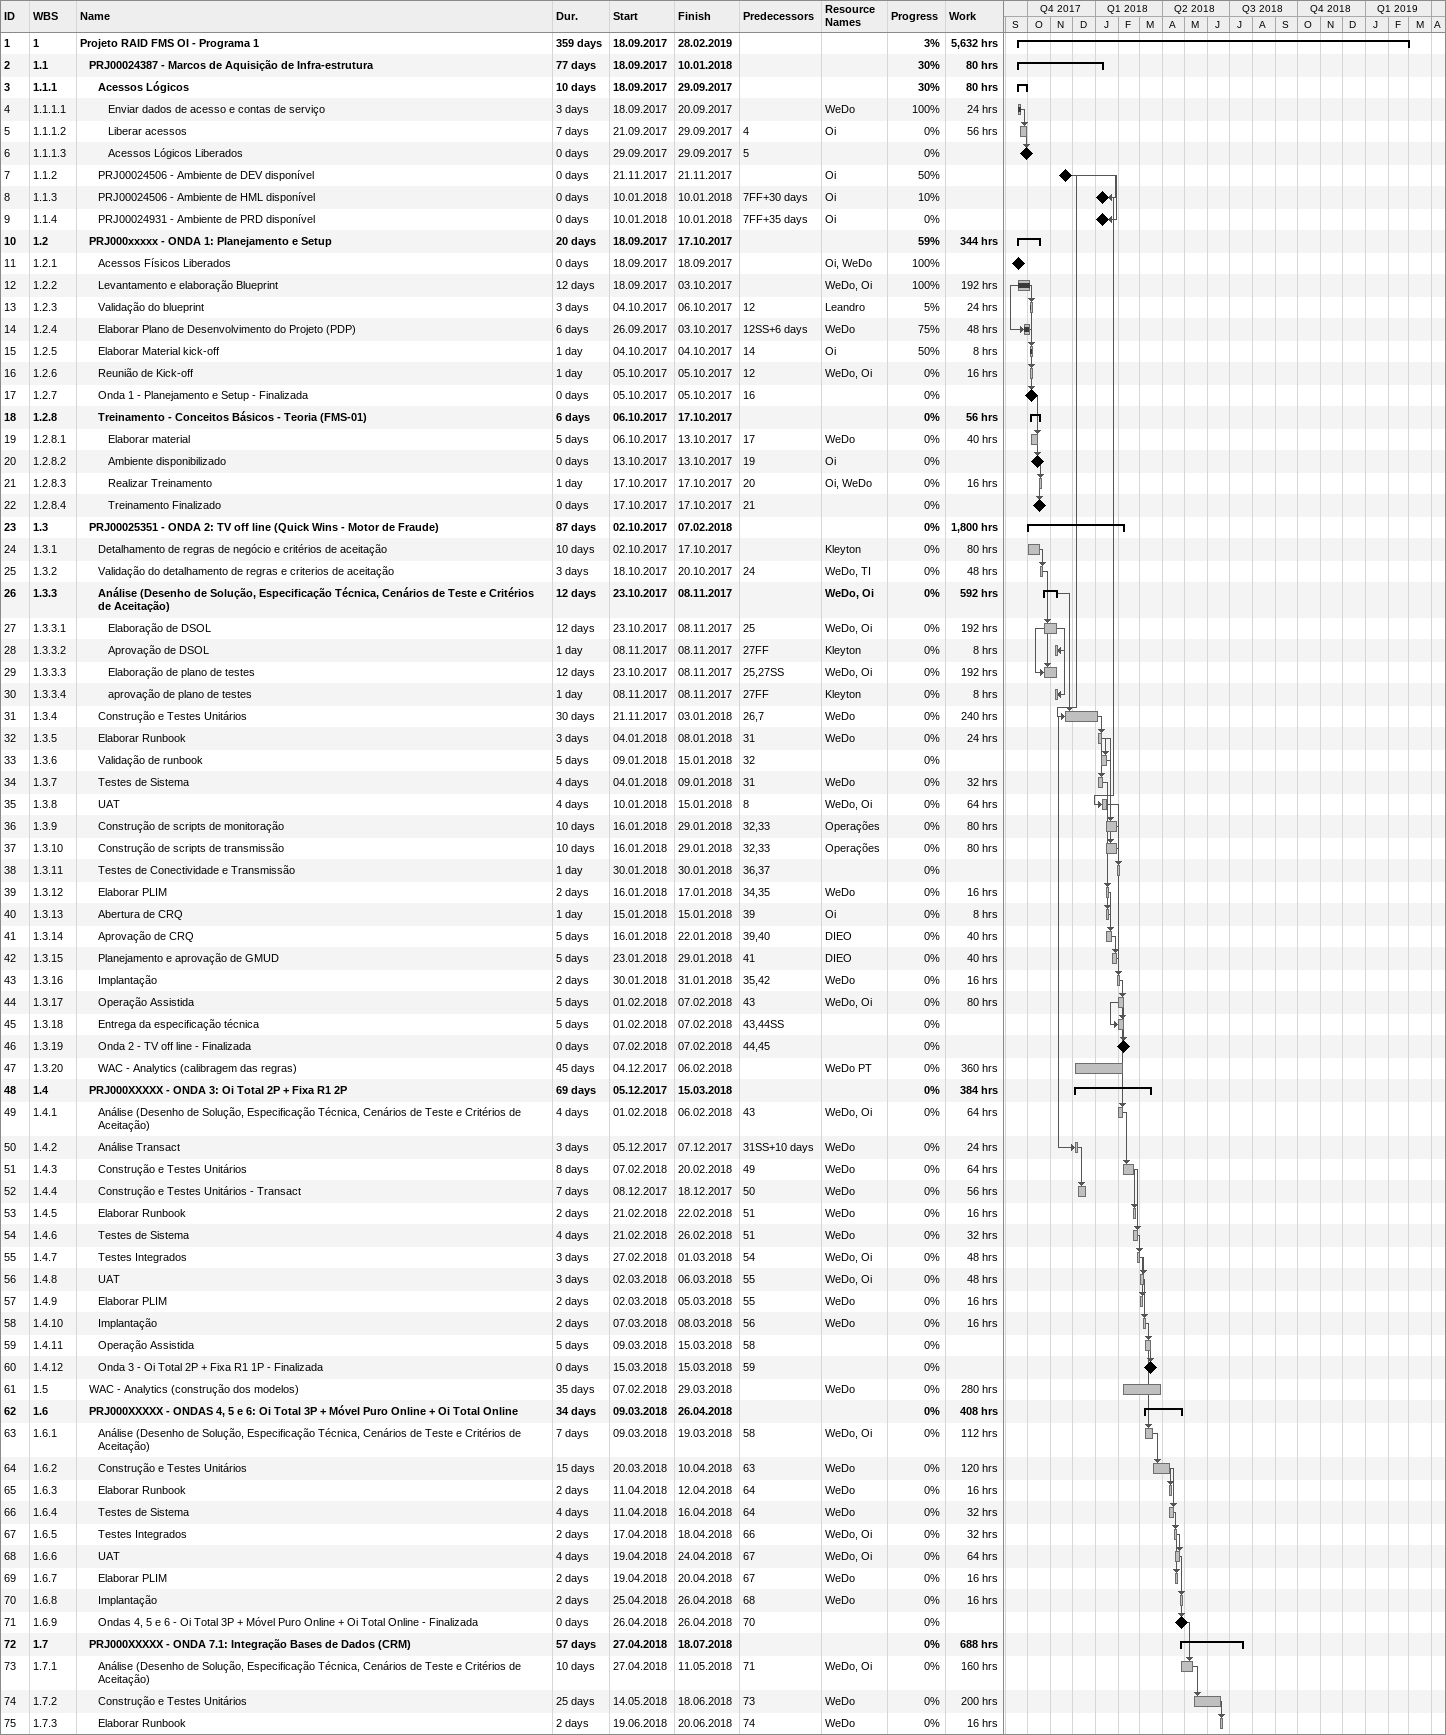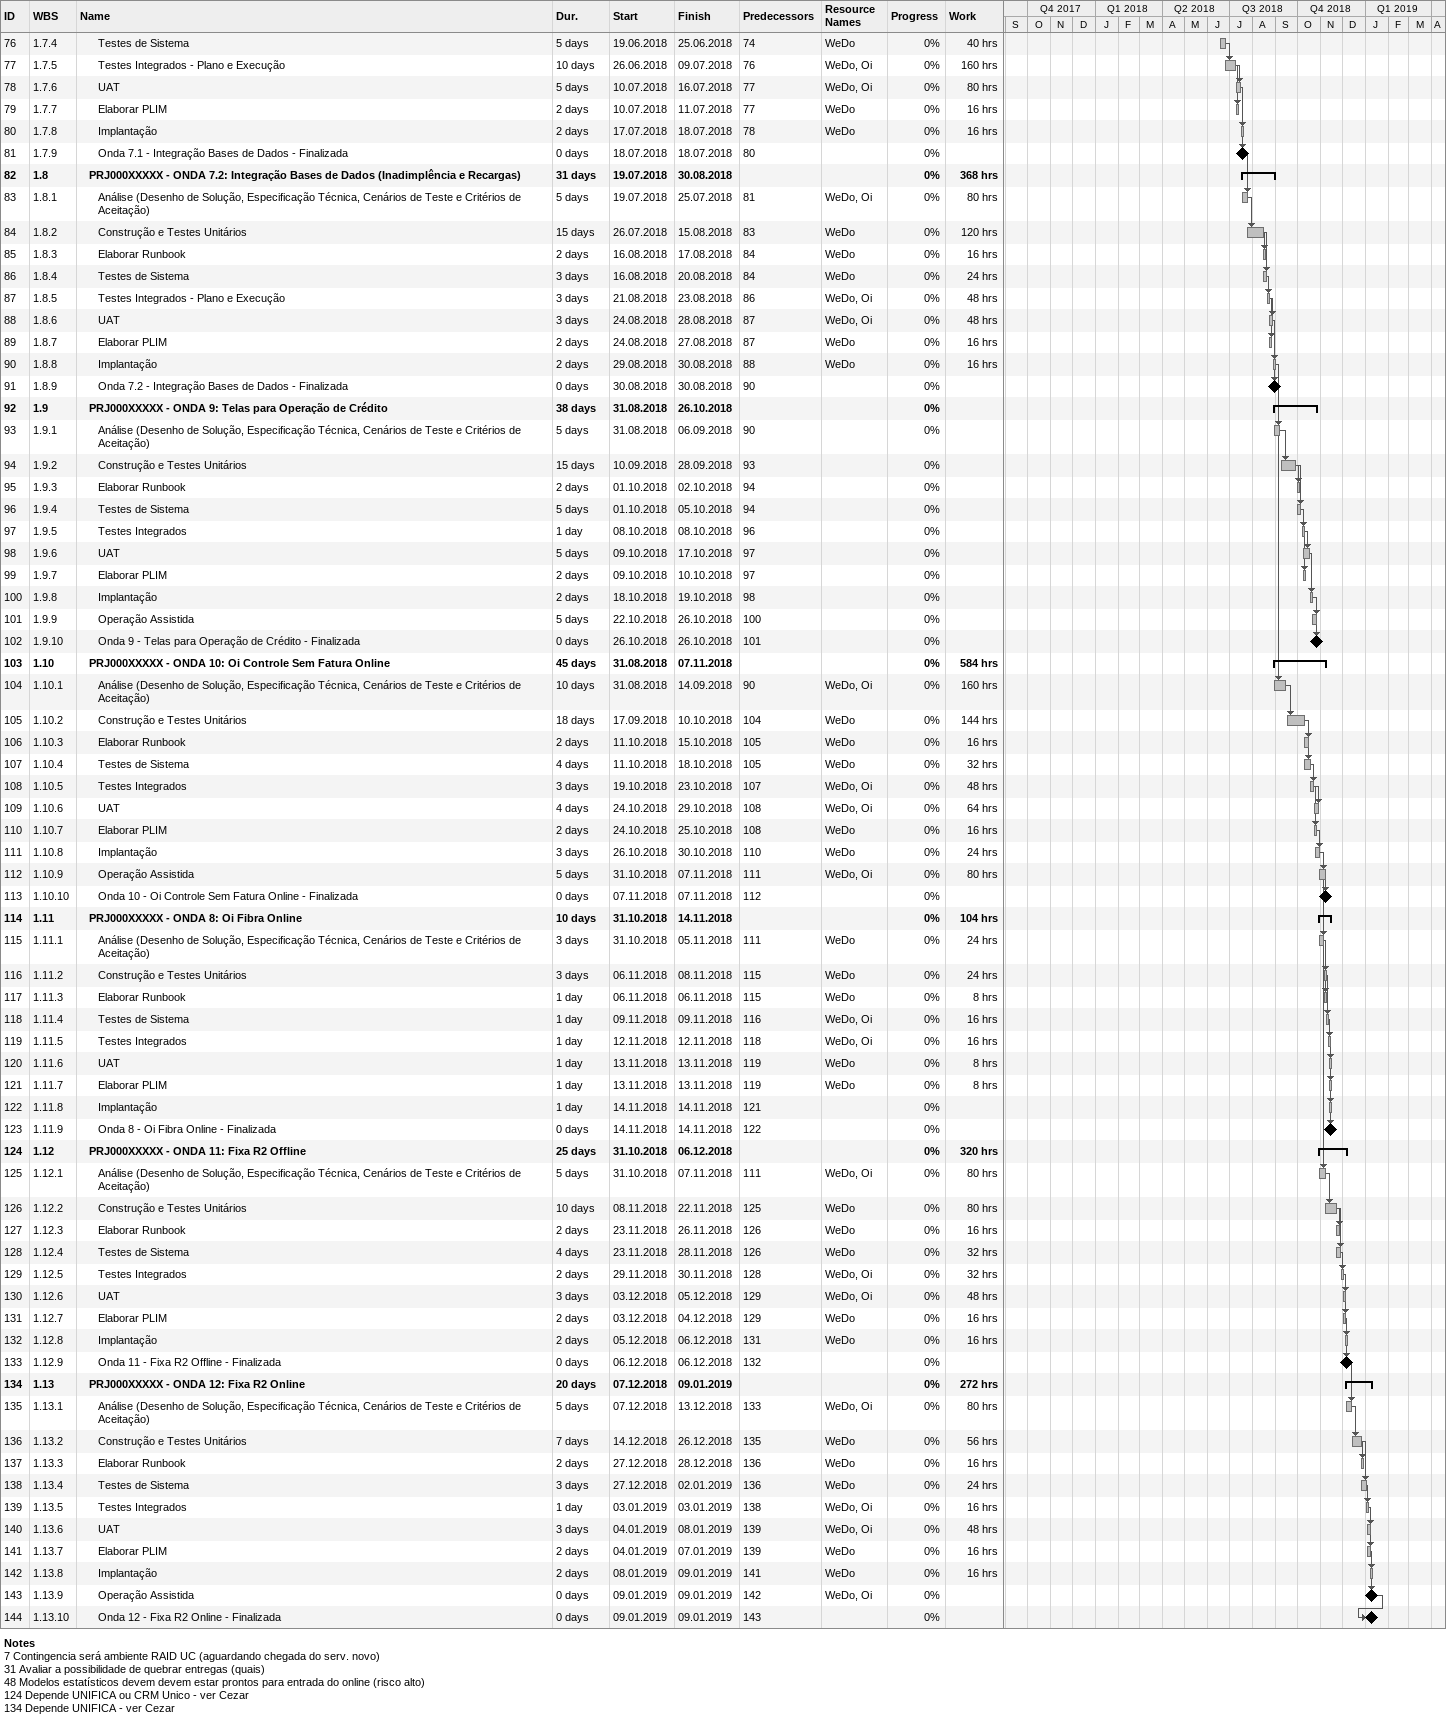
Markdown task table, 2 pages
| ID | WBS | Task | Duration | Start | Finish | Predecessors | Resources | % complete | Work (h) |
|---|---|---|---|---|---|---|---|---|---|
| 1 | 1 | **Projeto RAID FMS OI - Programa 1** | 359d | 2017-09-18 | 2019-02-28 |  |  | 3 | 5632 |
| 2 | 1.1 | **PRJ00024387 - Marcos de Aquisição de Infra-estrutura** | 77d | 2017-09-18 | 2018-01-10 |  |  | 30 | 80 |
| 3 | 1.1.1 | **Acessos Lógicos** | 10d | 2017-09-18 | 2017-09-29 |  |  | 30 | 80 |
| 4 | 1.1.1.1 | Enviar dados de acesso e contas de serviço | 3d | 2017-09-18 | 2017-09-20 |  | WeDo | 100 | 24 |
| 5 | 1.1.1.2 | Liberar acessos | 7d | 2017-09-21 | 2017-09-29 | 4 | Oi | 0 | 56 |
| 6 | 1.1.1.3 | Acessos Lógicos Liberados | 0d | 2017-09-29 | 2017-09-29 | 5 |  | 0 |  |
| 7 | 1.1.2 | PRJ00024506 - Ambiente de DEV disponível | 0d | 2017-11-21 | 2017-11-21 |  | Oi | 50 |  |
| 8 | 1.1.3 | PRJ00024506 - Ambiente de HML disponível | 0d | 2018-01-10 | 2018-01-10 | 7FF+30d | Oi | 10 |  |
| 9 | 1.1.4 | PRJ00024931 - Ambiente de PRD disponível | 0d | 2018-01-10 | 2018-01-10 | 7FF+35d | Oi | 0 |  |
| 10 | 1.2 | **PRJ000xxxxx - ONDA 1: Planejamento e Setup** | 20d | 2017-09-18 | 2017-10-17 |  |  | 59 | 344 |
| 11 | 1.2.1 | Acessos Físicos Liberados | 0d | 2017-09-18 | 2017-09-18 |  | Oi, WeDo | 100 |  |
| 12 | 1.2.2 | Levantamento e elaboração Blueprint | 12d | 2017-09-18 | 2017-10-03 |  | WeDo, Oi | 100 | 192 |
| 13 | 1.2.3 | Validação do blueprint | 3d | 2017-10-04 | 2017-10-06 | 12 | Leandro | 5 | 24 |
| 14 | 1.2.4 | Elaborar Plano de Desenvolvimento do Projeto (PDP) | 6d | 2017-09-26 | 2017-10-03 | 12SS+6d | WeDo | 75 | 48 |
| 15 | 1.2.5 | Elaborar Material kick-off | 1d | 2017-10-04 | 2017-10-04 | 14 | Oi | 50 | 8 |
| 16 | 1.2.6 | Reunião de Kick-off | 1d | 2017-10-05 | 2017-10-05 | 12 | WeDo, Oi | 0 | 16 |
| 17 | 1.2.7 | Onda 1 - Planejamento e Setup - Finalizada | 0d | 2017-10-05 | 2017-10-05 | 16 |  | 0 |  |
| 18 | 1.2.8 | **Treinamento - Conceitos Básicos - Teoria (FMS-01)** | 6d | 2017-10-06 | 2017-10-17 |  |  | 0 | 56 |
| 19 | 1.2.8.1 | Elaborar material | 5d | 2017-10-06 | 2017-10-13 | 17 | WeDo | 0 | 40 |
| 20 | 1.2.8.2 | Ambiente disponibilizado | 0d | 2017-10-13 | 2017-10-13 | 19 | Oi | 0 |  |
| 21 | 1.2.8.3 | Realizar Treinamento | 1d | 2017-10-17 | 2017-10-17 | 20 | Oi, WeDo | 0 | 16 |
| 22 | 1.2.8.4 | Treinamento Finalizado | 0d | 2017-10-17 | 2017-10-17 | 21 |  | 0 |  |
| 23 | 1.3 | **PRJ00025351 - ONDA 2: TV off line (Quick Wins - Motor de Fraude)** | 87d | 2017-10-02 | 2018-02-07 |  |  | 0 | 1800 |
| 24 | 1.3.1 | Detalhamento de regras de negócio e critérios de aceitação | 10d | 2017-10-02 | 2017-10-17 |  | Kleyton | 0 | 80 |
| 25 | 1.3.2 | Validação do detalhamento de regras e criterios de aceitação | 3d | 2017-10-18 | 2017-10-20 | 24 | WeDo, TI | 0 | 48 |
| 26 | 1.3.3 | **Análise (Desenho de Solução, Especificação Técnica, Cenários de Teste e Critérios de Aceitação)** | 12d | 2017-10-23 | 2017-11-08 |  | WeDo, Oi | 0 | 592 |
| 27 | 1.3.3.1 | Elaboração de DSOL | 12d | 2017-10-23 | 2017-11-08 | 25 | WeDo, Oi | 0 | 192 |
| 28 | 1.3.3.2 | Aprovação de DSOL | 1d | 2017-11-08 | 2017-11-08 | 27FF | Kleyton | 0 | 8 |
| 29 | 1.3.3.3 | Elaboração de plano de testes | 12d | 2017-10-23 | 2017-11-08 | 25, 27SS | WeDo, Oi | 0 | 192 |
| 30 | 1.3.3.4 | aprovação de plano de testes | 1d | 2017-11-08 | 2017-11-08 | 27FF | Kleyton | 0 | 8 |
| 31 | 1.3.4 | Construção e Testes Unitários | 30d | 2017-11-21 | 2018-01-03 | 26, 7 | WeDo | 0 | 240 |
| 32 | 1.3.5 | Elaborar Runbook | 3d | 2018-01-04 | 2018-01-08 | 31 | WeDo | 0 | 24 |
| 33 | 1.3.6 | Validação de runbook | 5d | 2018-01-09 | 2018-01-15 | 32 |  | 0 |  |
| 34 | 1.3.7 | Testes de Sistema | 4d | 2018-01-04 | 2018-01-09 | 31 | WeDo | 0 | 32 |
| 35 | 1.3.8 | UAT | 4d | 2018-01-10 | 2018-01-15 | 8 | WeDo, Oi | 0 | 64 |
| 36 | 1.3.9 | Construção de scripts de monitoração | 10d | 2018-01-16 | 2018-01-29 | 32, 33 | Operações | 0 | 80 |
| 37 | 1.3.10 | Construção de scripts de transmissão | 10d | 2018-01-16 | 2018-01-29 | 32, 33 | Operações | 0 | 80 |
| 38 | 1.3.11 | Testes de Conectividade e Transmissão | 1d | 2018-01-30 | 2018-01-30 | 36, 37 |  | 0 |  |
| 39 | 1.3.12 | Elaborar PLIM | 2d | 2018-01-16 | 2018-01-17 | 34, 35 | WeDo | 0 | 16 |
| 40 | 1.3.13 | Abertura de CRQ | 1d | 2018-01-15 | 2018-01-15 | 39 | Oi | 0 | 8 |
| 41 | 1.3.14 | Aprovação de CRQ | 5d | 2018-01-16 | 2018-01-22 | 39, 40 | DIEO | 0 | 40 |
| 42 | 1.3.15 | Planejamento e aprovação de GMUD | 5d | 2018-01-23 | 2018-01-29 | 41 | DIEO | 0 | 40 |
| 43 | 1.3.16 | Implantação | 2d | 2018-01-30 | 2018-01-31 | 35, 42 | WeDo | 0 | 16 |
| 44 | 1.3.17 | Operação Assistida | 5d | 2018-02-01 | 2018-02-07 | 43 | WeDo, Oi | 0 | 80 |
| 45 | 1.3.18 | Entrega da especificação técnica | 5d | 2018-02-01 | 2018-02-07 | 43, 44SS |  | 0 |  |
| 46 | 1.3.19 | Onda 2 - TV off line - Finalizada | 0d | 2018-02-07 | 2018-02-07 | 44, 45 |  | 0 |  |
| 47 | 1.3.20 | WAC - Analytics (calibragem das regras) | 45d | 2017-12-04 | 2018-02-06 |  | WeDo PT | 0 | 360 |
| 48 | 1.4 | **PRJ000XXXXX - ONDA 3: Oi Total 2P + Fixa R1 2P** | 69d | 2017-12-05 | 2018-03-15 |  |  | 0 | 384 |
| 49 | 1.4.1 | Análise (Desenho de Solução, Especificação Técnica, Cenários de Teste e Critérios de Aceitação) | 4d | 2018-02-01 | 2018-02-06 | 43 | WeDo, Oi | 0 | 64 |
| 50 | 1.4.2 | Análise Transact | 3d | 2017-12-05 | 2017-12-07 | 31SS+10d | WeDo | 0 | 24 |
| 51 | 1.4.3 | Construção e Testes Unitários | 8d | 2018-02-07 | 2018-02-20 | 49 | WeDo | 0 | 64 |
| 52 | 1.4.4 | Construção e Testes Unitários - Transact | 7d | 2017-12-08 | 2017-12-18 | 50 | WeDo | 0 | 56 |
| 53 | 1.4.5 | Elaborar Runbook | 2d | 2018-02-21 | 2018-02-22 | 51 | WeDo | 0 | 16 |
| 54 | 1.4.6 | Testes de Sistema | 4d | 2018-02-21 | 2018-02-26 | 51 | WeDo | 0 | 32 |
| 55 | 1.4.7 | Testes Integrados | 3d | 2018-02-27 | 2018-03-01 | 54 | WeDo, Oi | 0 | 48 |
| 56 | 1.4.8 | UAT | 3d | 2018-03-02 | 2018-03-06 | 55 | WeDo, Oi | 0 | 48 |
| 57 | 1.4.9 | Elaborar PLIM | 2d | 2018-03-02 | 2018-03-05 | 55 | WeDo | 0 | 16 |
| 58 | 1.4.10 | Implantação | 2d | 2018-03-07 | 2018-03-08 | 56 | WeDo | 0 | 16 |
| 59 | 1.4.11 | Operação Assistida | 5d | 2018-03-09 | 2018-03-15 | 58 |  | 0 |  |
| 60 | 1.4.12 | Onda 3 - Oi Total 2P + Fixa R1 1P - Finalizada | 0d | 2018-03-15 | 2018-03-15 | 59 |  | 0 |  |
| 61 | 1.5 | WAC - Analytics (construção dos modelos) | 35d | 2018-02-07 | 2018-03-29 |  | WeDo | 0 | 280 |
| 62 | 1.6 | **PRJ000XXXXX - ONDAS 4, 5 e 6: Oi Total 3P + Móvel Puro Online + Oi Total Online** | 34d | 2018-03-09 | 2018-04-26 |  |  | 0 | 408 |
| 63 | 1.6.1 | Análise (Desenho de Solução, Especificação Técnica, Cenários de Teste e Critérios de Aceitação) | 7d | 2018-03-09 | 2018-03-19 | 58 | WeDo, Oi | 0 | 112 |
| 64 | 1.6.2 | Construção e Testes Unitários | 15d | 2018-03-20 | 2018-04-10 | 63 | WeDo | 0 | 120 |
| 65 | 1.6.3 | Elaborar Runbook | 2d | 2018-04-11 | 2018-04-12 | 64 | WeDo | 0 | 16 |
| 66 | 1.6.4 | Testes de Sistema | 4d | 2018-04-11 | 2018-04-16 | 64 | WeDo | 0 | 32 |
| 67 | 1.6.5 | Testes Integrados | 2d | 2018-04-17 | 2018-04-18 | 66 | WeDo, Oi | 0 | 32 |
| 68 | 1.6.6 | UAT | 4d | 2018-04-19 | 2018-04-24 | 67 | WeDo, Oi | 0 | 64 |
| 69 | 1.6.7 | Elaborar PLIM | 2d | 2018-04-19 | 2018-04-20 | 67 | WeDo | 0 | 16 |
| 70 | 1.6.8 | Implantação | 2d | 2018-04-25 | 2018-04-26 | 68 | WeDo | 0 | 16 |
| 71 | 1.6.9 | Ondas 4, 5 e 6 - Oi Total 3P + Móvel Puro Online + Oi Total Online - Finalizada | 0d | 2018-04-26 | 2018-04-26 | 70 |  | 0 |  |
| 72 | 1.7 | **PRJ000XXXXX - ONDA 7.1: Integração Bases de Dados (CRM)** | 57d | 2018-04-27 | 2018-07-18 |  |  | 0 | 688 |
| 73 | 1.7.1 | Análise (Desenho de Solução, Especificação Técnica, Cenários de Teste e Critérios de Aceitação) | 10d | 2018-04-27 | 2018-05-11 | 71 | WeDo, Oi | 0 | 160 |
| 74 | 1.7.2 | Construção e Testes Unitários | 25d | 2018-05-14 | 2018-06-18 | 73 | WeDo | 0 | 200 |
| 75 | 1.7.3 | Elaborar Runbook | 2d | 2018-06-19 | 2018-06-20 | 74 | WeDo | 0 | 16 |
| 76 | 1.7.4 | Testes de Sistema | 5d | 2018-06-19 | 2018-06-25 | 74 | WeDo | 0 | 40 |
| 77 | 1.7.5 | Testes Integrados - Plano e Execução | 10d | 2018-06-26 | 2018-07-09 | 76 | WeDo, Oi | 0 | 160 |
| 78 | 1.7.6 | UAT | 5d | 2018-07-10 | 2018-07-16 | 77 | WeDo, Oi | 0 | 80 |
| 79 | 1.7.7 | Elaborar PLIM | 2d | 2018-07-10 | 2018-07-11 | 77 | WeDo | 0 | 16 |
| 80 | 1.7.8 | Implantação | 2d | 2018-07-17 | 2018-07-18 | 78 | WeDo | 0 | 16 |
| 81 | 1.7.9 | Onda 7.1 - Integração Bases de Dados - Finalizada | 0d | 2018-07-18 | 2018-07-18 | 80 |  | 0 |  |
| 82 | 1.8 | **PRJ000XXXXX - ONDA 7.2: Integração Bases de Dados (Inadimplência e Recargas)** | 31d | 2018-07-19 | 2018-08-30 |  |  | 0 | 368 |
| 83 | 1.8.1 | Análise (Desenho de Solução, Especificação Técnica, Cenários de Teste e Critérios de Aceitação) | 5d | 2018-07-19 | 2018-07-25 | 81 | WeDo, Oi | 0 | 80 |
| 84 | 1.8.2 | Construção e Testes Unitários | 15d | 2018-07-26 | 2018-08-15 | 83 | WeDo | 0 | 120 |
| 85 | 1.8.3 | Elaborar Runbook | 2d | 2018-08-16 | 2018-08-17 | 84 | WeDo | 0 | 16 |
| 86 | 1.8.4 | Testes de Sistema | 3d | 2018-08-16 | 2018-08-20 | 84 | WeDo | 0 | 24 |
| 87 | 1.8.5 | Testes Integrados - Plano e Execução | 3d | 2018-08-21 | 2018-08-23 | 86 | WeDo, Oi | 0 | 48 |
| 88 | 1.8.6 | UAT | 3d | 2018-08-24 | 2018-08-28 | 87 | WeDo, Oi | 0 | 48 |
| 89 | 1.8.7 | Elaborar PLIM | 2d | 2018-08-24 | 2018-08-27 | 87 | WeDo | 0 | 16 |
| 90 | 1.8.8 | Implantação | 2d | 2018-08-29 | 2018-08-30 | 88 | WeDo | 0 | 16 |
| 91 | 1.8.9 | Onda 7.2 - Integração Bases de Dados - Finalizada | 0d | 2018-08-30 | 2018-08-30 | 90 |  | 0 |  |
| 92 | 1.9 | **PRJ000XXXXX - ONDA 9: Telas para Operação de Crédito** | 38d | 2018-08-31 | 2018-10-26 |  |  | 0 |  |
| 93 | 1.9.1 | Análise (Desenho de Solução, Especificação Técnica, Cenários de Teste e Critérios de Aceitação) | 5d | 2018-08-31 | 2018-09-06 | 90 |  | 0 |  |
| 94 | 1.9.2 | Construção e Testes Unitários | 15d | 2018-09-10 | 2018-09-28 | 93 |  | 0 |  |
| 95 | 1.9.3 | Elaborar Runbook | 2d | 2018-10-01 | 2018-10-02 | 94 |  | 0 |  |
| 96 | 1.9.4 | Testes de Sistema | 5d | 2018-10-01 | 2018-10-05 | 94 |  | 0 |  |
| 97 | 1.9.5 | Testes Integrados | 1d | 2018-10-08 | 2018-10-08 | 96 |  | 0 |  |
| 98 | 1.9.6 | UAT | 5d | 2018-10-09 | 2018-10-17 | 97 |  | 0 |  |
| 99 | 1.9.7 | Elaborar PLIM | 2d | 2018-10-09 | 2018-10-10 | 97 |  | 0 |  |
| 100 | 1.9.8 | Implantação | 2d | 2018-10-18 | 2018-10-19 | 98 |  | 0 |  |
| 101 | 1.9.9 | Operação Assistida | 5d | 2018-10-22 | 2018-10-26 | 100 |  | 0 |  |
| 102 | 1.9.10 | Onda 9 - Telas para Operação de Crédito - Finalizada | 0d | 2018-10-26 | 2018-10-26 | 101 |  | 0 |  |
| 103 | 1.10 | **PRJ000XXXXX - ONDA 10: Oi Controle Sem Fatura Online** | 45d | 2018-08-31 | 2018-11-07 |  |  | 0 | 584 |
| 104 | 1.10.1 | Análise (Desenho de Solução, Especificação Técnica, Cenários de Teste e Critérios de Aceitação) | 10d | 2018-08-31 | 2018-09-14 | 90 | WeDo, Oi | 0 | 160 |
| 105 | 1.10.2 | Construção e Testes Unitários | 18d | 2018-09-17 | 2018-10-10 | 104 | WeDo | 0 | 144 |
| 106 | 1.10.3 | Elaborar Runbook | 2d | 2018-10-11 | 2018-10-15 | 105 | WeDo | 0 | 16 |
| 107 | 1.10.4 | Testes de Sistema | 4d | 2018-10-11 | 2018-10-18 | 105 | WeDo | 0 | 32 |
| 108 | 1.10.5 | Testes Integrados | 3d | 2018-10-19 | 2018-10-23 | 107 | WeDo, Oi | 0 | 48 |
| 109 | 1.10.6 | UAT | 4d | 2018-10-24 | 2018-10-29 | 108 | WeDo, Oi | 0 | 64 |
| 110 | 1.10.7 | Elaborar PLIM | 2d | 2018-10-24 | 2018-10-25 | 108 | WeDo | 0 | 16 |
| 111 | 1.10.8 | Implantação | 3d | 2018-10-26 | 2018-10-30 | 110 | WeDo | 0 | 24 |
| 112 | 1.10.9 | Operação Assistida | 5d | 2018-10-31 | 2018-11-07 | 111 | WeDo, Oi | 0 | 80 |
| 113 | 1.10.10 | Onda 10 - Oi Controle Sem Fatura Online - Finalizada | 0d | 2018-11-07 | 2018-11-07 | 112 |  | 0 |  |
| 114 | 1.11 | **PRJ000XXXXX - ONDA 8: Oi Fibra Online** | 10d | 2018-10-31 | 2018-11-14 |  |  | 0 | 104 |
| 115 | 1.11.1 | Análise (Desenho de Solução, Especificação Técnica, Cenários de Teste e Critérios de Aceitação) | 3d | 2018-10-31 | 2018-11-05 | 111 | WeDo | 0 | 24 |
| 116 | 1.11.2 | Construção e Testes Unitários | 3d | 2018-11-06 | 2018-11-08 | 115 | WeDo | 0 | 24 |
| 117 | 1.11.3 | Elaborar Runbook | 1d | 2018-11-06 | 2018-11-06 | 115 | WeDo | 0 | 8 |
| 118 | 1.11.4 | Testes de Sistema | 1d | 2018-11-09 | 2018-11-09 | 116 | WeDo, Oi | 0 | 16 |
| 119 | 1.11.5 | Testes Integrados | 1d | 2018-11-12 | 2018-11-12 | 118 | WeDo, Oi | 0 | 16 |
| 120 | 1.11.6 | UAT | 1d | 2018-11-13 | 2018-11-13 | 119 | WeDo | 0 | 8 |
| 121 | 1.11.7 | Elaborar PLIM | 1d | 2018-11-13 | 2018-11-13 | 119 | WeDo | 0 | 8 |
| 122 | 1.11.8 | Implantação | 1d | 2018-11-14 | 2018-11-14 | 121 |  | 0 |  |
| 123 | 1.11.9 | Onda 8 - Oi Fibra Online - Finalizada | 0d | 2018-11-14 | 2018-11-14 | 122 |  | 0 |  |
| 124 | 1.12 | **PRJ000XXXXX - ONDA 11: Fixa R2 Offline** | 25d | 2018-10-31 | 2018-12-06 |  |  | 0 | 320 |
| 125 | 1.12.1 | Análise (Desenho de Solução, Especificação Técnica, Cenários de Teste e Critérios de Aceitação) | 5d | 2018-10-31 | 2018-11-07 | 111 | WeDo, Oi | 0 | 80 |
| 126 | 1.12.2 | Construção e Testes Unitários | 10d | 2018-11-08 | 2018-11-22 | 125 | WeDo | 0 | 80 |
| 127 | 1.12.3 | Elaborar Runbook | 2d | 2018-11-23 | 2018-11-26 | 126 | WeDo | 0 | 16 |
| 128 | 1.12.4 | Testes de Sistema | 4d | 2018-11-23 | 2018-11-28 | 126 | WeDo | 0 | 32 |
| 129 | 1.12.5 | Testes Integrados | 2d | 2018-11-29 | 2018-11-30 | 128 | WeDo, Oi | 0 | 32 |
| 130 | 1.12.6 | UAT | 3d | 2018-12-03 | 2018-12-05 | 129 | WeDo, Oi | 0 | 48 |
| 131 | 1.12.7 | Elaborar PLIM | 2d | 2018-12-03 | 2018-12-04 | 129 | WeDo | 0 | 16 |
| 132 | 1.12.8 | Implantação | 2d | 2018-12-05 | 2018-12-06 | 131 | WeDo | 0 | 16 |
| 133 | 1.12.9 | Onda 11 - Fixa R2 Offline - Finalizada | 0d | 2018-12-06 | 2018-12-06 | 132 |  | 0 |  |
| 134 | 1.13 | **PRJ000XXXXX - ONDA 12: Fixa R2 Online** | 20d | 2018-12-07 | 2019-01-09 |  |  | 0 | 272 |
| 135 | 1.13.1 | Análise (Desenho de Solução, Especificação Técnica, Cenários de Teste e Critérios de Aceitação) | 5d | 2018-12-07 | 2018-12-13 | 133 | WeDo, Oi | 0 | 80 |
| 136 | 1.13.2 | Construção e Testes Unitários | 7d | 2018-12-14 | 2018-12-26 | 135 | WeDo | 0 | 56 |
| 137 | 1.13.3 | Elaborar Runbook | 2d | 2018-12-27 | 2018-12-28 | 136 | WeDo | 0 | 16 |
| 138 | 1.13.4 | Testes de Sistema | 3d | 2018-12-27 | 2019-01-02 | 136 | WeDo | 0 | 24 |
| 139 | 1.13.5 | Testes Integrados | 1d | 2019-01-03 | 2019-01-03 | 138 | WeDo, Oi | 0 | 16 |
| 140 | 1.13.6 | UAT | 3d | 2019-01-04 | 2019-01-08 | 139 | WeDo, Oi | 0 | 48 |
| 141 | 1.13.7 | Elaborar PLIM | 2d | 2019-01-04 | 2019-01-07 | 139 | WeDo | 0 | 16 |
| 142 | 1.13.8 | Implantação | 2d | 2019-01-08 | 2019-01-09 | 141 | WeDo | 0 | 16 |
| 143 | 1.13.9 | Operação Assistida | 0d | 2019-01-09 | 2019-01-09 | 142 | WeDo, Oi | 0 |  |
| 144 | 1.13.10 | Onda 12 - Fixa R2 Online - Finalizada | 0d | 2019-01-09 | 2019-01-09 | 143 |  | 0 |  |

Notes
- 7: Contingencia será ambiente RAID UC (aguardando chegada do serv. novo)
- 31: Avaliar a possibilidade de quebrar entregas (quais)
- 48: Modelos estatísticos devem devem estar prontos para entrada do online (risco alto)
- 124: Depende UNIFICA ou CRM Unico - ver Cezar
- 134: Depende UNIFICA - ver Cezar
